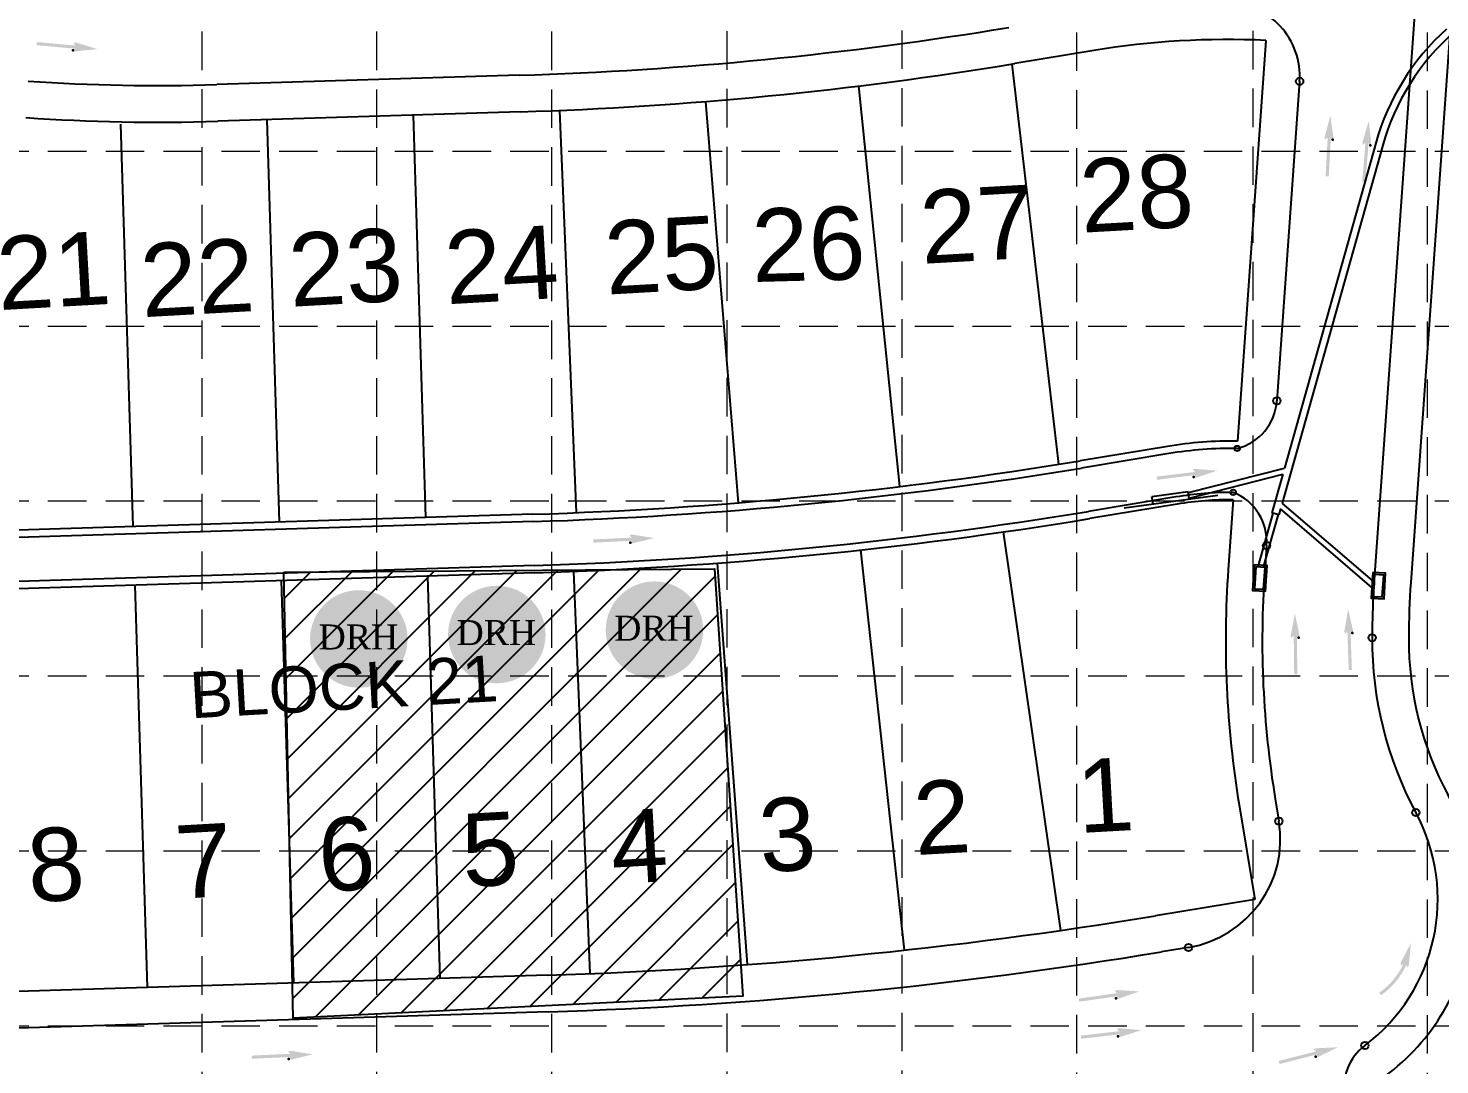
# Model space of a CAD drawing. Header units: feet. Extents: x 7707 to 9528, y 2602 to 5512.
# Drawn here: x 8845 to 9211.4, y 3593.2 to 3862.2 of the extents above; entities that cross this region are included whole.
import ezdxf
from ezdxf.enums import TextEntityAlignment as Align

# ---------------------------------------------------------------- set-up
doc = ezdxf.new("R2010")
doc.units = ezdxf.units.FT
doc.header["$LTSCALE"] = 0.4
doc.header["$MEASUREMENT"] = 0
doc.linetypes.add('HIDDEN', pattern=[0.375, 0.25, -0.125])
for name, color, linetype in [('1 LOT NUMBER', 7, 'Continuous'), ('BASE', 7, 'Continuous'), ('grid', 254, 'HIDDEN'), ('LEGEND', 7, 'Continuous'), ('LOT NUM', 7, 'Continuous'), ('LOTLINE', 7, 'Continuous'), ('PAVING', 7, 'Continuous'), ('ROW', 7, 'Continuous'), ('SODDED LOT', 2, 'Continuous'), ('STORM', 7, 'Continuous'), ('STORM INLET', 7, 'Continuous')]:
    doc.layers.add(name, color=color, linetype=linetype)
doc.styles.add('DRHorton', font='dutcheb.ttf')
doc.styles.get("Standard").update_dxf_attribs({"font": 'ARIAL.TTF'})

# ---------------------------------------------------------------- blocks, each defined once
blk = doc.blocks.new('DRHorton')
h = blk.add_hatch(color=1)
h.paths.add_polyline_path([(78.69822540696084, 25.78470422915278, 1), (40.43404856909645, 25.78470422915278, 1)])
h.paths.add_polyline_path([(42.32948281545312, 17.90510793809595), (76.50029822822269, 17.90510793809595), (76.50029822822269, 34.86907338622756), (42.32948281545312, 34.86907338622756)], flags=24)
at = {"layer": 'BASE', "color": 176, "style": 'DRHorton'}
blk.add_text('DRH', height=9.814143575853077, dxfattribs=at).set_placement((59.39083912051757, 21.64263810623019), align=Align.CENTER)

msp = doc.modelspace()

# ---------------------------------------------------------------- hatches: boundary and pattern name
at = {"layer": 'PAVING', "linetype": 'Continuous', "lineweight": 30}
h = msp.add_hatch(color=256, dxfattribs=at)
edge = h.paths.add_edge_path()
edge.add_line((8856.802828973565, 3858.362365754946), (8857.268965739822, 3857.740046252145))
edge.add_line((8857.268965739824, 3857.740046252144), (8847.255716412457, 3858.652014499849))
edge.add_line((8847.255716412456, 3858.65201449985), (8847.185331379203, 3857.838040859402))
edge.add_line((8847.185331379205, 3857.838040859402), (8857.194760025128, 3856.926333414878))
edge.add_line((8857.194760025128, 3856.926333414878), (8856.64462817764, 3856.499653740759))
edge.add_line((8856.64462817764, 3856.499653740759), (8856.643695390625, 3856.498249221732))
edge.add_ellipse((8857.14578072167, 3856.407417172329), major_axis=(-0.5298058279001472, 0.04826784357167303), ratio=0.285714285714286, start_angle=342.8173277777778, end_angle=484.7269333333335)
edge.add_line((8857.436258708884, 3856.255510661213), (8857.435241812484, 3856.255922893201))
edge.add_line((8857.435241812484, 3856.255922893201), (8862.956018856434, 3856.836552929213))
edge.add_line((8862.956018856432, 3856.836552929213), (8857.63845785896, 3858.446581184151))
edge.add_line((8857.638457858962, 3858.446581184151), (8857.63984949781, 3858.44741662868))
edge.add_ellipse((8857.318518319413, 3858.352948315072), major_axis=(-0.5298058279001472, 0.04826784357167303), ratio=0.2857142857142856, start_angle=234.1684722222222, end_angle=374.4967194444445)
edge.add_line((8856.802128283669, 3858.361787001094), (8856.802828973565, 3858.362365754946))
edge.add_line((8856.802828973565, 3858.362365754946), (8856.802828973565, 3858.362365754946))
h = msp.add_hatch(color=256, dxfattribs=at)
edge = h.paths.add_edge_path()
edge.add_line((9181.691716516993, 3833.364198156405), (9182.296144267651, 3833.853374516623))
edge.add_line((9182.29614426765, 3833.853374516624), (9181.761792907873, 3823.812804034612))
edge.add_line((9181.761792907873, 3823.812804034611), (9182.577916460723, 3823.773198083943))
edge.add_line((9182.577916460723, 3823.773198083941), (9183.111977149532, 3833.809964247479))
edge.add_line((9183.111977149532, 3833.809964247479), (9183.559200710351, 3833.276222127419))
edge.add_line((9183.559200710351, 3833.276222127419), (9183.560563481866, 3833.275332327357))
edge.add_ellipse((9183.632424531226, 3833.780482004137), major_axis=(-0.02828317997935638, -0.5312477133667469), ratio=0.2857142857142859, start_angle=342.8173277777778, end_angle=484.7269333333335)
edge.add_line((9183.773285046527, 3834.076474219316), (9183.77295955202, 3834.075419299633))
edge.add_line((9183.77295955202, 3834.075419299634), (9182.984736686232, 3839.57049649209))
edge.add_line((9182.984736686232, 3839.570496492089), (9181.576119729521, 3834.196070636156))
edge.add_line((9181.576119729521, 3834.196070636156), (9181.575266951651, 3834.19738183551))
edge.add_ellipse((9181.68176836407, 3833.879835829598), major_axis=(-0.02828317997935638, -0.5312477133667469), ratio=0.2857142857142858, start_angle=234.1684722222222, end_angle=374.4967194444445)
edge.add_line((9181.692381194945, 3833.363479144417), (9181.691716516994, 3833.364198156405))
edge.add_line((9181.691716516993, 3833.364198156405), (9181.691716516993, 3833.364198156405))
h = msp.add_hatch(color=256, dxfattribs=at)
edge = h.paths.add_edge_path()
edge.add_line((9191.482328206666, 3832.004334719434), (9192.100281134626, 3832.476244975172))
edge.add_line((9192.10028113463, 3832.476244975172), (9191.281573652492, 3822.454938840723))
edge.add_line((9191.281573652492, 3822.454938840723), (9192.096167329768, 3822.392134781203))
edge.add_line((9192.096167329768, 3822.392134781203), (9192.914649589771, 3832.409617971564))
edge.add_line((9192.91464958977, 3832.409617971565), (9193.346432409078, 3831.863482236825))
edge.add_line((9193.346432409078, 3831.863482236824), (9193.347845551365, 3831.862562565968))
edge.add_ellipse((9193.433999357945, 3832.365471791628), major_axis=(-0.04333337104734029, -0.5302322586209556), ratio=0.285714285714286, start_angle=342.8173277777778, end_angle=484.7269333333335)
edge.add_line((9193.583195003419, 3832.657351423681), (9193.582792256371, 3832.656330733503))
edge.add_line((9193.582792256371, 3832.656330733502), (9192.950790055207, 3838.171463261104))
edge.add_line((9192.950790055207, 3838.171463261103), (9191.390336889834, 3832.839143405808))
edge.add_line((9191.390336889834, 3832.839143405807), (9191.389488525596, 3832.8405272066))
edge.add_ellipse((9191.486944277225, 3832.520089417779), major_axis=(-0.04333337104734029, -0.5302322586209556), ratio=0.2857142857142856, start_angle=234.1684722222222, end_angle=374.4967194444445)
edge.add_line((9191.482913458747, 3832.003639447946), (9191.482328206668, 3832.004334719432))
edge.add_line((9191.482328206666, 3832.004334719434), (9191.482328206666, 3832.004334719434))
h = msp.add_hatch(color=256, dxfattribs=at)
edge = h.paths.add_edge_path()
edge.add_line((9147.309601723462, 3747.582831231549), (9147.896803499501, 3747.073224929645))
edge.add_line((9147.8968034995, 3747.073224929646), (9137.917325879669, 3745.845832532516))
edge.add_line((9137.91732587967, 3745.845832532514), (9138.020773710452, 3745.035358650189))
edge.add_line((9138.020773710454, 3745.035358650189), (9147.99656285206, 3746.262353236572))
edge.add_line((9147.99656285206, 3746.262353236574), (9147.5491273197, 3745.728602996193))
edge.add_line((9147.549127319699, 3745.728602996193), (9147.548484753579, 3745.72720860139))
edge.add_ellipse((9148.058421239244, 3745.74467060113), major_axis=(-0.5280230734886852, -0.06492791282324277), ratio=0.2857142857142859, start_angle=342.8173277777778, end_angle=484.7269333333335)
edge.add_line((9148.374464484765, 3745.657666485493), (9148.373403459616, 3745.657750919386))
edge.add_line((9148.373403459615, 3745.657750919386), (9153.64630789067, 3747.393641811428))
edge.add_line((9153.646307890673, 3747.393641811429), (9148.10865247434, 3747.841968223462))
edge.add_line((9148.108652474339, 3747.841968223461), (9148.1096548346, 3747.843021565625))
edge.add_ellipse((9147.815588011283, 3747.682700974583), major_axis=(-0.5280230734886852, -0.06492791282324277), ratio=0.2857142857142858, start_angle=234.1684722222222, end_angle=374.4967194444445)
edge.add_line((9147.3090198789, 3747.582075338495), (9147.309601723462, 3747.582831231549))
edge.add_line((9147.309601723462, 3747.582831231549), (9147.309601723462, 3747.582831231549))
h = msp.add_hatch(color=256, dxfattribs=at)
edge = h.paths.add_edge_path()
edge.add_line((9001.157972676183, 3730.569543095756), (9001.705846203311, 3730.017708015306))
edge.add_line((9001.70584620331, 3730.017708015307), (8991.662780909699, 3729.53221354965))
edge.add_line((8991.662780909699, 3729.532213549649), (8991.706004577938, 3728.716322748678))
edge.add_line((8991.706004577938, 3728.716322748679), (9001.745339519191, 3729.201679123588))
edge.add_line((9001.74533951919, 3729.201679123588), (9001.259607930362, 3728.702631413809))
edge.add_line((9001.259607930362, 3728.70263141381), (9001.258847160181, 3728.701255319508))
edge.add_ellipse((9001.768677738268, 3728.680935850104), major_axis=(-0.5313798988006324, -0.0256779645205232), ratio=0.2857142857142859, start_angle=342.8173277777778, end_angle=484.7269333333335)
edge.add_line((9002.077416508777, 3728.570784120353), (9002.076291470312, 3728.570985347755))
edge.add_line((9002.076291470308, 3728.570985347755), (9007.463249624072, 3729.911880058538))
edge.add_line((9007.463249624072, 3729.911880058537), (9001.973934783498, 3730.768739550954))
edge.add_line((9001.973934783498, 3730.768739550955), (9001.975041808064, 3730.769742878931))
edge.add_ellipse((9001.669918007787, 3730.631621783366), major_axis=(-0.5313798988006324, -0.0256779645205232), ratio=0.2857142857142857, start_angle=234.1684722222222, end_angle=374.4967194444445)
edge.add_line((9001.157292717218, 3730.568756370198), (9001.157972676183, 3730.569543095755))
edge.add_line((9001.157972676183, 3730.569543095756), (9001.157972676183, 3730.569543095756))
h = msp.add_hatch(color=256, dxfattribs=at)
edge = h.paths.add_edge_path()
edge.add_line((9172.913482782158, 3704.039601183977), (9173.48435343596, 3704.567585922696))
edge.add_line((9173.48435343596, 3704.567585922696), (9173.614409920407, 3694.513665418252))
edge.add_line((9173.614409920407, 3694.51366541825), (9174.431309525906, 3694.528053061885))
edge.add_line((9174.431309525908, 3694.528053061887), (9174.301252126645, 3704.578187843359))
edge.add_line((9174.301252126643, 3704.578187843358), (9174.782890098208, 3704.075275922262))
edge.add_line((9174.782890098208, 3704.075275922264), (9174.784159988452, 3704.07438777369))
edge.add_ellipse((9174.822497708026, 3704.583180803025), major_axis=(0.006868815536283368, -0.5319556417605948), ratio=0.2857142857142859, start_angle=342.8173277777778, end_angle=484.7269333333335)
edge.add_line((9174.943499566136, 3704.887830756212), (9174.943278519915, 3704.886654960806))
edge.add_line((9174.943278519913, 3704.886654960807), (9173.793673870898, 3710.317733864056))
edge.add_line((9173.793673870898, 3710.317733864056), (9172.743219102458, 3704.862107379608))
edge.add_line((9172.743219102458, 3704.862107379607), (9172.742295696016, 3704.863289918796))
edge.add_ellipse((9172.869539208086, 3704.553472115324), major_axis=(0.006868815536283368, -0.5319556417605948), ratio=0.2857142857142857, start_angle=234.1684722222222, end_angle=374.4967194444445)
edge.add_line((9172.914235496315, 3704.038944157418), (9172.913482782158, 3704.039601183977))
edge.add_line((9172.913482782158, 3704.039601183977), (9172.913482782158, 3704.039601183977))
h = msp.add_hatch(color=256, dxfattribs=at)
edge = h.paths.add_edge_path()
edge.add_line((9186.854614028647, 3705.141826930395), (9187.413908846185, 3705.682031893983))
edge.add_line((9187.413908846185, 3705.682031893982), (9187.76183413228, 3695.63340645285))
edge.add_line((9187.76183413228, 3695.63340645285), (9188.578358305918, 3695.665505105704))
edge.add_line((9188.578358305922, 3695.665505105703), (9188.230474401133, 3705.710348627749))
edge.add_line((9188.23047440113, 3705.710348627751), (9188.722632415573, 3705.218016577699))
edge.add_line((9188.722632415573, 3705.218016577698), (9188.724171964597, 3705.217168583134))
edge.add_ellipse((9188.751469469846, 3705.726673220596), major_axis=(0.01840059502113267, -0.531681676986049), ratio=0.2857142857142859, start_angle=342.8173277777778, end_angle=484.7269333333335)
edge.add_line((9188.86583773316, 3706.033875018752), (9188.865778841391, 3706.032945548198))
edge.add_line((9188.865778841393, 3706.032945548197), (9187.59862622226, 3711.437594302895))
edge.add_line((9187.598626222261, 3711.437594302895), (9186.66665111732, 3705.960487686708))
edge.add_line((9186.666651117319, 3705.960487686708), (9186.665683358564, 3705.961615139144))
edge.add_ellipse((9186.799614157802, 3705.654628943098), major_axis=(0.01840059502113267, -0.531681676986049), ratio=0.2857142857142856, start_angle=234.1684722222222, end_angle=374.4967194444445)
edge.add_line((9186.855455482113, 3705.141190995397), (9186.854614028649, 3705.141826930395))
edge.add_line((9186.854614028647, 3705.141826930395), (9186.854614028647, 3705.141826930395))
h = msp.add_hatch(color=256, dxfattribs=at)
edge = h.paths.add_edge_path()
edge.add_line((9201.278463399243, 3619.793601986923), (9203.887600876598, 3624.699613431718))
edge.add_line((9203.887600876598, 3624.699613431719), (9203.38648555839, 3619.173450995193))
edge.add_line((9203.38648555839, 3619.173450995194), (9203.387503516136, 3619.173233846627))
edge.add_ellipse((9203.18212006595, 3618.917752560492), major_axis=(-0.150153537082323, -0.5103703707129635), ratio=0.285714285714286, start_angle=-17.182672222222322, end_angle=124.7269333333333, ccw=False)
edge.add_line((9202.99559016978, 3618.442834947969), (9202.993006663512, 3618.443396587967))
edge.add_line((9202.993006663513, 3618.443396587968), (9202.680260249692, 3619.063879162696))
edge.add_line((9202.680260249692, 3619.063879162696), (9202.687054876262, 3619.055906771794))
edge.add_arc((9185.04505990488, 3627.14601713444), 19.40850000000069, 304.9569051812528, 335.36517462569725, ccw=False)
edge.add_line((9196.165357390026, 3611.239136392434), (9195.697248854392, 3611.908735787159))
edge.add_arc((9185.04505990488, 3627.14601713444), 18.59150000000068, 304.9569051812528, 335.0327107368084)
edge.add_line((9201.899164083008, 3619.298530619461), (9201.89789510029, 3619.297988138661))
edge.add_line((9201.89789510029, 3619.297988138663), (9201.200466223569, 3618.961026402015))
edge.add_line((9201.200466223569, 3618.961026402014), (9201.198213337233, 3618.959855799373))
edge.add_ellipse((9201.307083926753, 3619.464716162365), major_axis=(-0.150153537082323, -0.5103703707129635), ratio=0.2857142857142858, start_angle=-125.83152777777792, end_angle=14.496719444444523, ccw=False)
edge.add_line((9201.276761959583, 3619.798270557136), (9201.278572078973, 3619.795055472304))
h = msp.add_hatch(color=256, dxfattribs=at)
edge = h.paths.add_edge_path()
edge.add_line((9127.045930004648, 3612.285595556324), (9127.643446180826, 3611.788000280922))
edge.add_line((9127.643446180826, 3611.788000280922), (9117.691038511522, 3610.356844929416))
edge.add_line((9117.691038511522, 3610.356844929416), (9117.811120757337, 3609.548632838486))
edge.add_line((9117.811120757337, 3609.548632838485), (9127.75974033515, 3610.97933245228))
edge.add_line((9127.759740335148, 3610.97933245228), (9127.323307664798, 3610.436731064376))
edge.add_line((9127.323307664801, 3610.436731064375), (9127.322700282355, 3610.43522110481))
edge.add_ellipse((9127.832173200128, 3610.463107443677), major_axis=(-0.5265850711939726, -0.0757122038846486), ratio=0.2857142857142859, start_angle=342.8173277777778, end_angle=484.7269333333335)
edge.add_line((9128.149929651512, 3610.382584445545), (9128.148831541652, 3610.382698276087))
edge.add_line((9128.148831541652, 3610.382698276087), (9133.385211893861, 3612.225929337527))
edge.add_line((9133.385211893861, 3612.225929337527), (9127.839365705384, 3612.560976178957))
edge.add_line((9127.839365705382, 3612.560976178958), (9127.840485734618, 3612.56206797072))
edge.add_ellipse((9127.549758802208, 3612.39576731339), major_axis=(-0.5265850711939726, -0.0757122038846486), ratio=0.2857142857142858, start_angle=234.1684722222222, end_angle=374.4967194444445)
edge.add_line((9127.045354195547, 3612.284803584574), (9127.045930004646, 3612.285595556325))
edge.add_line((9127.045930004648, 3612.285595556324), (9127.045930004648, 3612.285595556324))
h = msp.add_hatch(color=256, dxfattribs=at)
edge = h.paths.add_edge_path()
edge.add_line((9127.61865719628, 3602.417544854482), (9128.201908038083, 3601.903232542159))
edge.add_line((9128.201908038081, 3601.903232542158), (9118.212861014194, 3600.754692799419))
edge.add_line((9118.212861014195, 3600.75469279942), (9118.310005727242, 3599.943525901914))
edge.add_line((9118.310005727242, 3599.943525901914), (9128.295184361103, 3601.091601312324))
edge.add_line((9128.295184361103, 3601.091601312324), (9127.843631054979, 3600.561500957278))
edge.add_line((9127.843631054979, 3600.561500957278), (9127.842900918564, 3600.560033812831))
edge.add_ellipse((9128.352959426551, 3600.573464713355), major_axis=(-0.5285197002213213, -0.060752367634789), ratio=0.2857142857142858, start_angle=342.8173277777778, end_angle=484.7269333333335)
edge.add_line((9128.668305074309, 3600.483965313096), (9128.66721628551, 3600.484108239165))
edge.add_line((9128.667216285508, 3600.484108239167), (9133.95372420396, 3602.178174473042))
edge.add_line((9133.953724203962, 3602.178174473042), (9128.41967294912, 3602.670261123842))
edge.add_line((9128.41967294912, 3602.670261123842), (9128.42077686354, 3602.671344899718))
edge.add_ellipse((9128.125452087552, 3602.51335365018), major_axis=(-0.5285197002213213, -0.060752367634789), ratio=0.2857142857142856, start_angle=234.1684722222222, end_angle=374.4967194444445)
edge.add_line((9127.618104499605, 3602.416735098773), (9127.61865719628, 3602.417544854481))
edge.add_line((9127.61865719628, 3602.417544854482), (9127.61865719628, 3602.417544854482))
h = msp.add_hatch(color=256, dxfattribs=at)
edge = h.paths.add_edge_path()
edge.add_line((8912.521732133684, 3596.575650779794), (8913.067848505485, 3596.022066163696))
edge.add_line((8913.067848505485, 3596.022066163696), (8903.023145976467, 3595.57017178022))
edge.add_line((8903.023145976465, 3595.57017178022), (8903.06370979801, 3594.754216046074))
edge.add_line((8903.06370979801, 3594.754216046075), (8913.104521026004, 3595.205915929519))
edge.add_line((8913.104521026002, 3595.20591592952), (8912.617235843187, 3594.708462231541))
edge.add_line((8912.617235843187, 3594.708462231539), (8912.616405557634, 3594.707049348199))
edge.add_ellipse((8913.12616511477, 3594.685017503258), major_axis=(-0.5314632630211409, -0.02389295645073723), ratio=0.2857142857142858, start_angle=342.8173277777778, end_angle=484.7269333333335)
edge.add_line((8913.4345322162, 3594.573829339487), (8913.433455985172, 3594.574047551135))
edge.add_line((8913.433455985174, 3594.574047551136), (8918.824871111265, 3595.896804371358))
edge.add_line((8918.824871111265, 3595.896804371358), (8913.338367741822, 3596.772115549033))
edge.add_line((8913.338367741822, 3596.772115549032), (8913.339544272609, 3596.773120025898))
edge.add_ellipse((8913.033958190397, 3596.636024570462), major_axis=(-0.5314632630211409, -0.02389295645073723), ratio=0.2857142857142856, start_angle=234.1684722222222, end_angle=374.4967194444445)
edge.add_line((8912.521124523651, 3596.574881371917), (8912.52173213368, 3596.575650779794))
edge.add_line((8912.521732133684, 3596.575650779794), (8912.521732133684, 3596.575650779794))
h = msp.add_hatch(color=256, dxfattribs=at)
edge = h.paths.add_edge_path()
edge.add_line((9178.698539499539, 3597.10574732785), (9179.346420293345, 3596.675767547106))
edge.add_line((9179.346420293343, 3596.675767547106), (9169.607947751436, 3594.174151195743))
edge.add_line((9169.607947751438, 3594.174151195742), (9169.814959907371, 3593.383652580776))
edge.add_line((9169.81495990737, 3593.383652580776), (9179.549747991205, 3595.884414886452))
edge.add_line((9179.549747991206, 3595.884414886451), (9179.17482625138, 3595.297862178564))
edge.add_line((9179.174826251381, 3595.297862178565), (9179.1743293287, 3595.296176244395))
edge.add_ellipse((9179.677776004355, 3595.379131600137), major_axis=(-0.5152730280397952, -0.1323544954809967), ratio=0.2857142857142859, start_angle=342.8173277777778, end_angle=484.7269333333335)
edge.add_line((9180.002389215764, 3595.333532100219), (9180.00146884008, 3595.333389648805))
edge.add_line((9180.001468840079, 3595.333389648805), (9185.006948726825, 3597.733614018358))
edge.add_line((9185.006948726827, 3597.733614018357), (9179.457592388319, 3597.465433646419))
edge.add_line((9179.457592388317, 3597.465433646419), (9179.45848523866, 3597.466621301424))
edge.add_ellipse((9179.187501070068, 3597.269782354069), major_axis=(-0.5152730280397952, -0.1323544954809967), ratio=0.2857142857142856, start_angle=234.1684722222222, end_angle=374.4967194444445)
edge.add_line((9178.698099484112, 3597.10478876447), (9178.698539499539, 3597.105747327849))
edge.add_line((9178.698539499539, 3597.10574732785), (9178.698539499539, 3597.10574732785))
at = {"layer": 'SODDED LOT'}
h = msp.add_hatch(dxfattribs=at)
h.set_pattern_fill('ANSI31', color=256, scale=60, style=0)
h.set_pattern_definition([(45, (0, 0), (-5.303300858899106, 5.303300858899107), [])])
edge = h.paths.add_edge_path()
edge.add_line((8511.590008137951, 3563.256800619977), (8499.512452998933, 3556.671582073823))
edge.add_line((8499.512452998933, 3556.671582073823), (8500.06143624194, 3482.039084762042))
edge.add_arc((8452.011128836071, 3481.685635332674), 48.05160734353858, -77.10957300983142, 0.4214498601292007, ccw=False)
edge.add_line((8462.73082974125, 3434.845001468462), (8543.979790853962, 3437.04007431718))
edge.add_line((8543.979790853962, 3437.04007431718), (8557.155299777805, 3438.137614150768))
edge.add_line((8557.155299777805, 3438.137614150768), (8553.861413020957, 3544.049908079852))
edge.add_line((8553.861413020957, 3544.049908079852), (8547.273664909626, 3558.866654922541))
edge.add_line((8547.273664909626, 3558.866654922541), (8536.843059499628, 3563.805570536771))
edge.add_line((8536.843059499628, 3563.805570536771), (8511.590008137951, 3563.256800619977))
h.paths.add_polyline_path([(8440.771652435236, 3561.610497688053), (8445.712476219916, 3447.466675462434), (8457.241035414743, 3448.564215296021), (8471.514498123415, 3456.246966857305), (8486.33694407509, 3474.356326382299), (8486.885927318097, 3510.575038613832), (8486.33694407509, 3554.476509225105), (8479.749195963763, 3561.610497688053), (8462.181859199427, 3561.610497688053)])
h.paths.add_polyline_path([(8365.561468892029, 3558.866654922541), (8369.953309433706, 3445.271602613715), (8407.283915934397, 3448.564215296021), (8403.441058635726, 3558.317885005747)])
h.paths.add_polyline_path([(8253.02069154931, 3554.476509225105), (8255.21661182015, 3440.332686999486), (8330.426795363357, 3443.625299681792), (8326.034954821684, 3557.769115088954)])
h.paths.add_polyline_path([(8137.186027449748, 3551.1838965428), (8212.396210992956, 3553.927739308312), (8214.043148020788, 3439.235147165898), (8141.577867991423, 3437.04007431718)])
h.paths.add_polyline_path([(7991.157500905009, 3556.671582073823), (7980.177912252003, 3545.147441094983), (7980.177912252003, 3467.222337919352), (7992.255454689836, 3447.466675462434), (8007.626883884518, 3435.393771385256), (8035.075855517031, 3433.198698536538), (8102.600324462898, 3435.393771385256), (8100.40440419206, 3549.537593610875), (8057.035032823042, 3548.440053777288), (8021.900346593188, 3551.732666459593)])
h.paths.add_polyline_path([(8117.087306762948, 3695.26762029795), (8076.595477364305, 3693.604216674559), (8040.54109845634, 3695.26762029795), (8002.822674026723, 3700.257844805038), (7966.768295118755, 3711.901704261061), (7935.706065476928, 3722.436623422519), (7906.307881356749, 3736.852833614956), (7894.104863929729, 3734.634953025824), (7872.472234044712, 3686.39611157834), (7859.714530543414, 3642.593024490661), (7855.831753425832, 3620.41424587318), (7857.495798947483, 3611.542730335113), (7864.70667980955, 3604.334632057351), (7881.34716042843, 3599.344407550264), (8032.220858146899, 3581.601383292588), (8063.837773863007, 3579.93797285074), (8119.306038358877, 3581.046913145305)])
h.paths.add_polyline_path([(8381.660752093227, 3717.540636816851), (8306.56109424654, 3714.739491734319), (8284.703729625347, 3712.49857157722), (8262.846365004152, 3704.655354436597), (8238.18676372799, 3697.372369039865), (8231.461423698667, 3698.492825709186), (8233.70320794217, 3584.205952244742), (8385.583868168764, 3589.248017484374)])
h.paths.add_polyline_path([(8457.88131476285, 3706.896274593697), (8497.112475518228, 3708.016731263019), (8499.35425976173, 3592.049169385364), (8461.243978426919, 3591.488937641474)])
edge = h.paths.add_edge_path()
edge.add_line((8822.805678434655, 3572.716469485489), (8675.009820346193, 3568.188065924867))
edge.add_line((8675.009820346193, 3568.188065924867), (8664.250724234163, 3560.263368216849))
edge.add_line((8664.250724234163, 3560.263368216849), (8666.51580244772, 3490.073170984094))
edge.add_arc((8704.23792639932, 3491.290485716072), 37.74176056540794, 181.8483264730394, 288.7143174353984)
edge.add_line((8716.347358030598, 3455.54412707433), (8824.504487094826, 3459.506475928338))
edge.add_line((8824.504487094826, 3459.506475928338), (8822.805678434655, 3572.716469485489))
h.paths.add_polyline_path([(8643.768465917186, 3712.109769492364), (8757.984542029903, 3715.37182866651), (8760.432034637095, 3601.199668931427), (8647.84761602878, 3597.93760975728)])
h.paths.add_polyline_path([(8911.360410949394, 3721.080439039725), (9023.128994454917, 3721.895953833262), (9030.471459575307, 3610.985853272324), (8913.807890855402, 3605.277249717568)])
h.paths.add_polyline_path([(9045.156377114905, 3997.540158602387), (9096.553607555274, 4005.695313356211), (9109.606880291652, 3897.231763994342), (9058.209637150103, 3886.630064859908)])
h.paths.add_polyline_path([(8295.910631354724, 4788.162584252108), (8286.08302732003, 4739.043439027708), (8183.182194029697, 4747.711525885587), (8181.447910964752, 4785.851093059649), (8182.604099674715, 4797.408542203488)])
h.paths.add_polyline_path([(8909.107589377658, 4064.130953475064), (8916.700890165775, 4182.07386340777), (8813.315125699493, 4189.080367170418), (8805.137722896725, 4072.305213546867)])
h.paths.add_polyline_path([(9113.5615080028, 4311.817027756697), (9150.81180492189, 4309.334631926433), (9141.706174245875, 4195.144321457423), (9104.869783486076, 4197.626717287687)])
h.paths.add_polyline_path([(8960.4214238489, 4322.574085445784), (8998.913388441131, 4320.091689615519), (8991.463331597552, 4205.901379146511), (8953.385247762242, 4208.383774976775)])
h.paths.add_polyline_path([(8779.948482279626, 4454.801738891434), (8856.87681838507, 4449.174997737695), (8848.433465506525, 4343.204753738124), (8772.912344296521, 4348.831488073407)])
h.paths.add_polyline_path([(9083.677224197818, 4442.560698470206), (9121.901574859272, 4439.902638718786), (9114.256707267217, 4324.609170007192), (9075.36758937638, 4327.26722975861)])
h.paths.add_polyline_path([(8960.023648192317, 4655.593632915163), (8846.29497998628, 4664.290841405122), (8837.856910799961, 4560.362936805763), (8952.613790593678, 4551.327191899807)])
h.paths.add_polyline_path([(9105.683306973518, 4641.386326624304), (8991.086284272009, 4670.518329577351), (8985.15885797593, 4604.84788328262), (9099.261918960212, 4594.972629431106), (9101.7316894428, 4630.523548751329)])
h.paths.add_polyline_path([(8767.14694699498, 4885.327690397593), (8781.980569987903, 4913.500725029284), (8800.52258285258, 4929.070038665661), (8818.32292282338, 4957.243073297352), (8906.582949783493, 4904.603981198383), (8885.074207239759, 4872.723962583821), (8868.01554016284, 4837.878364965112), (8856.890332444033, 4805.256955008741), (8750.088292619243, 4844.55092795213)])
h.paths.add_polyline_path([(8093.948888099399, 4378.376300900247), (8129.700839133336, 4350.006806051955), (8197.518959435616, 4443.58930369824), (8171.350013049615, 4466.432275081459)])
h.paths.add_polyline_path([(7911.816321020243, 4363.194084734345), (8000.022558469353, 4434.797107276534), (8034.357857628706, 4395.445034256594), (8071.653116736453, 4360.235283276974), (7994.398665050246, 4270.583571844825), (7947.335611779664, 4315.853247779505)])
h.paths.add_polyline_path([(8028.995608584258, 4444.43514017238), (8118.817627058724, 4516.821951225254), (8094.447320633125, 4553.71138830483), (8081.914008936056, 4555.799465918102), (7999.751223091885, 4508.469627135248), (7996.966044125999, 4490.372922667415)])
h.paths.add_polyline_path([(8300.439403352866, 4842.915814109001), (8186.598088352709, 4850.525376347237), (8182.791848565309, 4798.296107637667), (8296.979181900362, 4791.032432112639)])
h.paths.add_polyline_path([(8201.652343599624, 5015.054592725328), (8316.592628479266, 4996.896378952184), (8302.444285126654, 4895.45458624244), (8190.098623360806, 4904.952956672849)])
h.paths.add_polyline_path([(8154.454949913957, 4824.022120596721), (8038.856400810747, 4829.299831728335), (8039.134277297581, 4768.467258325807), (8151.954023428892, 4772.911651671293)])
h.paths.add_polyline_path([(8162.031269220085, 4929.25667348497), (8048.419388393903, 4937.785513803323), (8043.030682784775, 4884.816940199946), (8157.540676978751, 4875.839220367507)])
h.paths.add_polyline_path([(8196.797722745567, 5133.791962054742), (8086.063421993308, 5164.327612673396), (8073.335337651316, 5109.29982398744), (8184.706056591974, 5083.217287521442)])

# ---------------------------------------------------------------- linework, layer by layer
at = {"layer": 'grid', "color": 252, "linetype": 'HIDDEN', "lineweight": 0, "ltscale": 100}
for p, q in [((8890.113856526876, 2831.382398372929), (8890.113856526876, 5464.704293854418)), ((8935.513115900798, 2831.375260659973), (8935.513115900798, 5464.704293854418)), ((8980.91237527472, 2831.368122947017), (8980.91237527472, 5464.704293854418)), ((9026.526396897143, 2831.471369270316), (9026.311634648766, 5464.704293854418)), ((9071.877554332332, 2831.692492508747), (9071.710894022688, 5464.704293854418)), ((9117.241951910139, 2831.147607451137), (9117.11015339661, 5464.704293854418)), ((9163.056354817305, 2831.567408183448), (9162.709925091358, 5465.72219267372)), ((9208.209548192315, 2831.094947603275), (9208.10918446528, 5465.72219267372)), ((7755.132372178454, 3830.330956392483), (9480.30422838811, 3830.330956392483)), ((7755.132372178454, 3784.931697018684), (9480.30422838811, 3784.931697018684)), ((7755.132372178454, 3739.532437644639), (9480.30422838811, 3739.532437644639)), ((7755.132372178454, 3694.133178270717), (9480.30422838811, 3694.133178270717)), ((7755.132372178454, 3648.733918896794), (9480.30422838811, 3648.733918896794)), ((7755.132372178454, 3603.334659522749), (9480.30422838811, 3603.334659522749))]:
    msp.add_line(p, q, dxfattribs=at)
at = {"layer": 'LOTLINE'}
for p, q in [((9112.47942186915, 3749.050248613213), (9100.38505762954, 3852.952961308896)), ((9071.201930688992, 3743.27606100432), (9060.607602889591, 3847.256694118799)), ((8987.331005281418, 3736.499082008374), (8982.985136685002, 3840.908604669373)), ((9029.330462413725, 3739.068883548836), (9020.9141826877, 3843.229427175839)), ((8872.28644373261, 3732.865305030277), (8869.041778074881, 3837.314895777756)), ((8910.268164346595, 3734.045194984637), (8907.023498688866, 3838.494785732117)), ((8948.249790110567, 3735.225079602825), (8945.00521930285, 3839.674675686477)), ((9098.067241397619, 3731.490710164923), (9112.935572139333, 3628.053867330491)), ((9061.010835510426, 3726.808540978561), (9072.337825229162, 3622.924218710834)), ((9023.816181320475, 3723.394748858615), (9031.588539242388, 3619.184182016569)), ((8913.984674300522, 3614.402871648149), (8910.740103492806, 3718.852467731802)), ((8951.966394914505, 3615.582761602509), (8948.721729256777, 3720.032352349991)), ((8986.526629419515, 3721.253390222234), (8990.735232835232, 3616.838143306436)), ((8876.003048536551, 3613.222987029961), (8872.758377542648, 3717.672672627456))]:
    msp.add_line(p, q, dxfattribs=at)
at = {"layer": 'PAVING'}
for p, q in [((9251.688899214292, 4524.512822873303), (9194.385420541867, 3719.048632900402)), ((8972.429017205048, 3850.031138809187), (8893.922327690007, 3847.592401408679)), ((9175.020122059737, 3848.459546795236), (9169.119518415135, 3765.51999326328)), ((9141.052777283685, 3751.825608734779), (9118.396857756785, 3748.086075608931)), ((9142.90931479669, 3740.577797017358), (9120.253395269954, 3736.838263888616)), ((8976.02760721139, 3734.187018761833), (8598.909764313441, 3722.472203201588)), ((9166.449030053393, 3727.983306259673), (9165.957272662818, 3721.071108617224)), ((8976.381566883252, 3722.792515150375), (8599.263723979515, 3711.077699589807)), ((9168.683403495123, 3662.207369659106), (9169.640723525055, 3656.407456993422)), ((9146.162538012983, 3623.646583910039), (9139.128193338776, 3622.485511418178)), ((8979.980156889755, 3606.948395100126), (8610.933412251112, 3595.484300712623))]:
    msp.add_line(p, q, dxfattribs=at)
for centre, radius in [((9175.020122060721, 3848.459546794895), 0.9500000000000339), ((9169.119518413749, 3765.51999326384), 0.9500000000000339), ((9158.825464934263, 3753.160574273181), 0.7125000000000254), ((9157.777555872757, 3741.76934582209), 0.7125000000000254), ((9166.449030054446, 3727.983306259959), 0.9500000000000339), ((9193.824125741772, 3704.0369546451), 0.9500000000000339), ((9169.640723551463, 3656.4074568316), 0.9500000000000339), ((9205.182340033774, 3658.637098726167), 0.9500000000000339), ((9146.162537853443, 3623.64658388338), 0.9500000000000339), ((9191.961645133077, 3598.189096627897), 0.9500000000000339)]:
    msp.add_circle(centre, radius, dxfattribs=at)
for centre, radius, start, end in [((9156.068023473073, 3849.807863940134), 19.00000000000068, 355.9306384816085, 90.09629308820963), ((8942.489928230549, 4813.816235941427), 964.2500000000344, 271.7792680098767, 279.3726013432103), ((8878.731558407408, 4336.606514732495), 489.2500000000171, 266.0473000447327, 271.7792680099624), ((9155.379246937704, 3766.497523194138), 13.77500000000049, 284.4881144914337, 355.9306384816085), ((9157.452191996279, 3652.46993855447), 100.7000000000036, 89.21861784999501, 99.37260134329371), ((8942.489928230549, 4813.816235941427), 1080.150000000039, 271.7792680098767, 279.3726013432103), ((9157.452191996279, 3652.46993855447), 89.3000000000032, 89.791242797604, 99.37260134321028), ((9152.708758578401, 3728.960836190257), 13.77500000000049, 355.9306384816085, 68.40947654624586), ((8942.489928230549, 4813.816235941427), 1091.550000000039, 271.7792680098767, 279.3726013432103), ((9417.072578947813, 3703.205906443217), 251.7500000000093, 175.9306384816084, 189.3726013432148), ((9417.072578947813, 3703.205906443217), 223.2500000000083, 175.9306384816084, 179.7867159484435), ((9288.823467531574, 3703.683317112364), 95.0000000000034, 179.7867159484435, 208.3053694059237), ((9163.361776284888, 3636.113989533041), 47.5000000000017, 307.0206271361851, 28.3053694059237), ((9141.521194228344, 3651.766113206499), 28.50000000000102, 279.3726010134419, 9.37260101343911), ((8942.489928230549, 4813.816235941427), 1207.450000000043, 271.7792680098767, 279.3726013432103), ((9200.25560709903, 3587.19087768539), 13.77500000000049, 127.0206271361851, 190.4651818501116)]:
    msp.add_arc(centre, radius, start, end, dxfattribs=at)
at = {"layer": 'PAVING', "linetype": 'Continuous', "lineweight": 30}
for p in [(8856.644628177675, 3856.499653740751), (9183.559200710331, 3833.276222127428), (9193.346432409104, 3831.863482236833), (9147.549127319682, 3745.728602996194), (9001.259607930358, 3728.702631413802), (9188.722632415582, 3705.218016577699), (9174.782890098239, 3704.07527592226), (9127.323307664803, 3610.436731064373), (9127.843631054968, 3600.561500957261), (8912.617235843192, 3594.708462231549), (9179.174826251401, 3595.297862178557)]:
    msp.add_point(p, dxfattribs=at)
at = {"layer": 'ROW'}
for p, q in [((9261.16498745632, 4523.83868796231), (9203.86145991682, 3718.374488410356)), ((9166.251787697081, 3859.081561775633), (9158.85139552553, 3755.060427078068)), ((9121.601234479514, 3856.454622337578), (9101.069127120947, 3853.065663586271)), ((8972.723992311614, 3840.535705052662), (8894.217250513186, 3838.096972705021)), ((9140.74337602554, 3753.700287998229), (9118.087449101004, 3749.960725272575)), ((9143.218737024337, 3738.703147211255), (9120.5628100998, 3734.963584485602)), ((9157.770677662795, 3739.869314265908), (9156.481214767706, 3721.745250671498)), ((8975.968657969343, 3736.086114305182), (8597.901238773467, 3724.341791870445)), ((8976.440597115552, 3720.893387052347), (8598.373172583506, 3709.149159467626)), ((9159.310262060511, 3660.660303378173), (9163.36179659406, 3636.113975429594)), ((9163.36179659406, 3636.113975429594), (9137.581037229838, 3631.858640835735)), ((8979.685167923268, 3616.443790968695), (8601.617843577407, 3604.699473870131))]:
    msp.add_line(p, q, dxfattribs=at)
for centre, radius, start, end in [((9156.411292282488, 3645.558152394369), 213.7500000000076, 87.36131768010807, 99.37260379121987), ((8942.489928230549, 4813.816235941427), 973.7500000000348, 271.7792676801072, 279.3726010134419), ((8878.731558407408, 4336.606514732495), 498.7500000000174, 266.0473010134409, 271.7792676801072), ((9157.452191996279, 3652.46993855447), 102.6000000000037, 89.2186176801068, 99.37260101344195), ((8942.489928230549, 4813.816235941427), 1078.250000000038, 271.7792676801072, 279.3726010134419), ((9157.452191996279, 3652.46993855447), 87.40000000000312, 89.79124268010844, 99.37260101344195), ((8942.489928230549, 4813.816235941427), 1093.450000000039, 271.7792676801072, 279.3726010134419), ((9417.072578947813, 3703.205906443217), 261.2500000000097, 175.9306371245557, 189.3726010134391), ((9417.072578947813, 3703.205906443217), 213.750000000008, 175.9306371245557, 179.7867149023238), ((9288.823467531574, 3703.683317112364), 85.50000000000306, 179.7867149023238, 208.3053676801073), ((9163.361776284888, 3636.113989533041), 57.00000000000203, 296.2636204578841, 28.30537045788019), ((8942.489928230549, 4813.816235941427), 1197.950000000043, 271.7792676801072, 279.3726010134419)]:
    msp.add_arc(centre, radius, start, end, dxfattribs=at)
at = {"layer": 'SODDED LOT'}
msp.add_lwpolyline([(8911.360410949394, 3721.080439039725), (9023.128994454917, 3721.895953833262), (9030.471459575307, 3610.985853272324), (8913.807890855402, 3605.277249717568)], close=True, dxfattribs=at)
at = {"layer": 'STORM', "color": 5}
for p, q in [((9194.767289584213, 3832.404411479256), (9171.085883863672, 3748.063347051856)), ((9196.596619956385, 3831.890754436515), (9170.512623169063, 3738.992888512652)), ((9146.129134400804, 3741.694367434486), (9171.08591871026, 3748.063351172751)), ((9146.339396583637, 3740.277420843935), (9170.641064283462, 3746.479097385069)), ((9170.641066592516, 3746.47913526203), (9167.820094601118, 3736.432274733493)), ((9170.087570014311, 3737.479066404932), (9169.64942880511, 3735.918631339504)), ((9193.779749063568, 3717.112323650142), (9170.08761241942, 3737.479100724165)), ((9193.894227092105, 3718.893030276626), (9170.512644412158, 3738.992874808151)), ((9168.048826371796, 3736.368051438898), (9164.132633320098, 3722.420573224038)), ((9169.420697053356, 3735.982854710664), (9165.586413491978, 3722.327096231046)), ((9169.649428785699, 3735.918631271624), (9167.820094504223, 3736.432274391197))]:
    msp.add_line(p, q, dxfattribs=at)
for radius, start in [(62.70000000000224, 132.0145956705789), (60.80000000000217, 131.3150934869006)]:
    msp.add_arc((9255.132940945236, 3815.454839387007), radius, start, 164.3162482356573, dxfattribs=at)
at = {"layer": 'STORM INLET', "color": 5}
for p, q in [((9129.506950477393, 3737.743843881083), (9153.819131324335, 3741.074628127275)), ((9146.094814375472, 3741.925554667614), (9136.682115643975, 3740.636135445943)), ((9146.37372194514, 3740.046138760793), (9146.094814375472, 3741.925554667614)), ((9136.961033885987, 3738.756529839094), (9136.682115643975, 3740.636135445943))]:
    msp.add_line(p, q, dxfattribs=at)
at = {"layer": 'STORM INLET', "color": 5, "flags": 128}
for points in [[(9163.230987448587, 3722.95441100036), (9162.804214959504, 3716.318221914658), (9166.122401684283, 3716.104888431296), (9166.54907398718, 3722.741167030841)], [(9163.674408338526, 3722.450036752711), (9163.30877357101, 3716.761748326955), (9165.67888060816, 3716.609352192787), (9166.044515375672, 3722.297640618543)], [(9194.027419979337, 3720.963475558738), (9193.600647490253, 3714.327286473037), (9196.918834215034, 3714.113952989674), (9197.34550651793, 3720.750231589217)], [(9194.470840869275, 3720.459101311089), (9194.105206101758, 3714.770812885332), (9196.47531313891, 3714.618416751165), (9196.840947906423, 3720.306705176922)]]:
    msp.add_lwpolyline(points, close=True, dxfattribs=at)

# ---------------------------------------------------------------- block references
at = {"layer": 'LEGEND', "xscale": 0.6614999999960673, "yscale": 0.6614999999962947, "zscale": 0.6614999999961506}
for p in [(8891.419967404716, 3686.667612022471), (8927.22911264874, 3687.803942904064), (8968.153861191859, 3688.940273785653)]:
    msp.add_blockref('DRHorton', p, dxfattribs=at)

# ---------------------------------------------------------------- texts
at = {"layer": '1 LOT NUMBER'}
for s, rotation, p in [('28', 3.220012124553015, (9117.941124962521, 3818.6323487083)), ('27', 3.220012124553015, (9076.504531693034, 3810.559895810499)), ('26', 1.508203791213474, (9032.76466531528, 3805.843168429388)), ('23', 3.220012124553015, (8912.59671039087, 3799.405048857103)), ('24', 3.220012124553015, (8953.091163882702, 3800.060536683407)), ('25', 3.220012124553015, (8994.611955955676, 3802.57219970653)), ('21', 3.220012124553015, (8836.841906373382, 3798.539359921896)), ('22', 3.220012124553015, (8874.119551449927, 3796.694586468076)), ('1', 3.220012124553015, (9117.159114759392, 3662.807671715331)), ('2', 3.220012124553015, (9074.7926293188, 3657.092678499274)), ('3', 3.220012124553015, (9034.66839179354, 3652.610048521872)), ('6', 3.220012124553015, (8920.243668946587, 3647.524611156386)), ('5', 3.220012124553015, (8957.50796110457, 3648.745016952343)), ('4', 3.220012124553015, (8996.188067425086, 3649.536211725983)), ('8', 3.220012124553015, (8844.791521822202, 3644.825650260452)), ('7', 3.220012124553015, (8883.138913335724, 3645.721251201203))]:
    msp.add_text(s, height=19, rotation=rotation, dxfattribs=at).set_placement(p, align=Align.MIDDLE_LEFT)
at = {"layer": 'LOT NUM', "color": 7}
msp.add_text('BLOCK 21', height=12, rotation=3.220012124553015, dxfattribs=at).set_placement((8886.919736362444, 3689.083848515833), align=Align.MIDDLE_LEFT)

doc.saveas('drawing.dxf')
